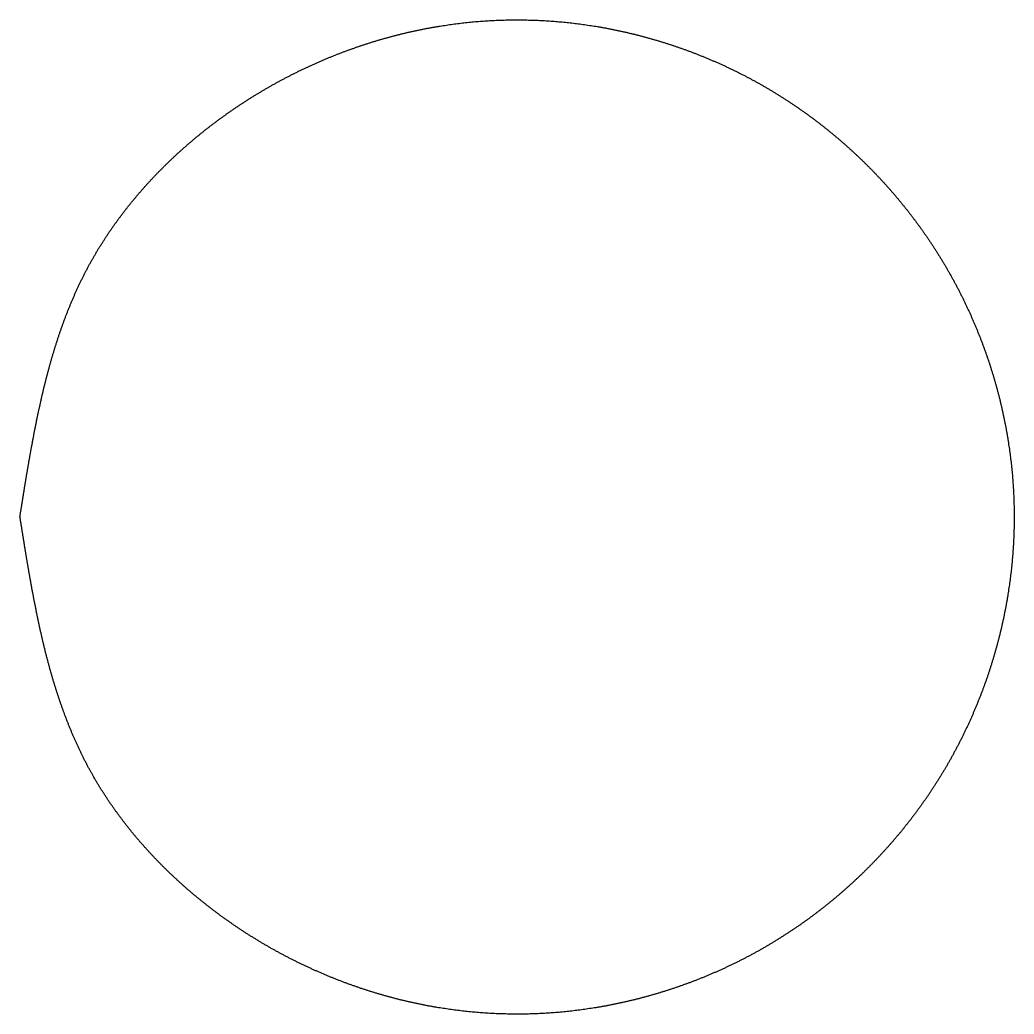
# Model space of a CAD drawing. Extents: x 0 to 153, y 0 to 92.
# Drawn here: x 36.953 to 39.14, y 46.603 to 48.789 of the extents above; entities that cross this region are included whole.
import ezdxf

# ---------------------------------------------------------------- set-up
doc = ezdxf.new("R2010")
doc.units = 0
doc.layers.get('0').update_dxf_attribs({"linetype": 'CONTINUOUS'})

msp = doc.modelspace()

# ---------------------------------------------------------------- linework, layer by layer
at = {"color": 1}
msp.add_open_spline([(36.953084, 47.695559), (36.953453, 47.697924), (36.954191, 47.702655), (36.955408, 47.709732), (36.95646, 47.716835), (36.957582, 47.723928), (36.958798, 47.731006), (36.959879, 47.738106), (36.960994, 47.745201), (36.962215, 47.752279), (36.963324, 47.759376), (36.964433, 47.766471), (36.965661, 47.773543), (36.966829, 47.780623), (36.967921, 47.787714), (36.96918, 47.794784), (36.97037, 47.801869), (36.971666, 47.808934), (36.972814, 47.81602), (36.97406, 47.823089), (36.975342, 47.83015), (36.976513, 47.837239), (36.977852, 47.844302), (36.97917, 47.851371), (36.980489, 47.858433), (36.98175, 47.865505), (36.983102, 47.872558), (36.984464, 47.879613), (36.985834, 47.886625), (36.987184, 47.893604), (36.988584, 47.900533), (36.990005, 47.907458), (36.991354, 47.914398), (36.99285, 47.921311), (36.994314, 47.928235), (36.995889, 47.935132), (36.997355, 47.942049), (36.99887, 47.948955), (37.000469, 47.955844), (37.002042, 47.962735), (37.003644, 47.969616), (37.005262, 47.976497), (37.006944, 47.983364), (37.008661, 47.990217), (37.010289, 47.997095), (37.012104, 48.003932), (37.0139, 48.01078), (37.015757, 48.017608), (37.017584, 48.024442), (37.019466, 48.031256), (37.021353, 48.038073), (37.02334, 48.044865), (37.025319, 48.051666), (37.027431, 48.058424), (37.029449, 48.065203), (37.031507, 48.07193), (37.033655, 48.078594), (37.03578, 48.085233), (37.037966, 48.091847), (37.040125, 48.09847), (37.042429, 48.105043), (37.044721, 48.111626), (37.047112, 48.118174), (37.04947, 48.124738), (37.051908, 48.131268), (37.054323, 48.137804), (37.056861, 48.144292), (37.059405, 48.150786), (37.062052, 48.157238), (37.064662, 48.1637), (37.067356, 48.170121), (37.070072, 48.176534), (37.072856, 48.182926), (37.075681, 48.189297), (37.078563, 48.195642), (37.081479, 48.201967), (37.084441, 48.208272), (37.087456, 48.214552), (37.090522, 48.220802), (37.093619, 48.227035), (37.096792, 48.233231), (37.100005, 48.239407), (37.103262, 48.245521), (37.106555, 48.251574), (37.109867, 48.257574), (37.113229, 48.263546), (37.116643, 48.26949), (37.120107, 48.275409), (37.123627, 48.281298), (37.127191, 48.287158), (37.130786, 48.29299), (37.134424, 48.298794), (37.138119, 48.304564), (37.141857, 48.310315), (37.145641, 48.316038), (37.149468, 48.321734), (37.153338, 48.327398), (37.157257, 48.333025), (37.161218, 48.338623), (37.165213, 48.344198), (37.16924, 48.349751), (37.173331, 48.355257), (37.17745, 48.360749), (37.181627, 48.366199), (37.185822, 48.371636), (37.190062, 48.377036), (37.194353, 48.382392), (37.198663, 48.387733), (37.203019, 48.393035), (37.207451, 48.398322), (37.211918, 48.40363), (37.216467, 48.408925), (37.221043, 48.414198), (37.22567, 48.419425), (37.230316, 48.424622), (37.234995, 48.429789), (37.239715, 48.434916), (37.244475, 48.440008), (37.249254, 48.445081), (37.25408, 48.45011), (37.258935, 48.455115), (37.263832, 48.460078), (37.268763, 48.465007), (37.273721, 48.46991), (37.278697, 48.47479), (37.283723, 48.47962), (37.288771, 48.484423), (37.293867, 48.489182), (37.298983, 48.493921), (37.304139, 48.498615), (37.309316, 48.503284), (37.314518, 48.507925), (37.319757, 48.512529), (37.32503, 48.517095), (37.330332, 48.521627), (37.335657, 48.526128), (37.341024, 48.530598), (37.346429, 48.535052), (37.351876, 48.539485), (37.357362, 48.543867), (37.362866, 48.548229), (37.368396, 48.55255), (37.373957, 48.556839), (37.37954, 48.561096), (37.385151, 48.565308), (37.390784, 48.569489), (37.396452, 48.573624), (37.402137, 48.577739), (37.407846, 48.581814), (37.413582, 48.585852), (37.419346, 48.589863), (37.425148, 48.59382), (37.430963, 48.597758), (37.4368, 48.601659), (37.442665, 48.605519), (37.448551, 48.609345), (37.454456, 48.613144), (37.460392, 48.616898), (37.466354, 48.620609), (37.472334, 48.624287), (37.478333, 48.627931), (37.484356, 48.631539), (37.490407, 48.635109), (37.496518, 48.638668), (37.502694, 48.642208), (37.508927, 48.64574), (37.515185, 48.649228), (37.521461, 48.652675), (37.527753, 48.65609), (37.534081, 48.659435), (37.540411, 48.66278), (37.546771, 48.666067), (37.553154, 48.669308), (37.559551, 48.672523), (37.565971, 48.675692), (37.572422, 48.678807), (37.578879, 48.681908), (37.585362, 48.684951), (37.591869, 48.687935), (37.59838, 48.690905), (37.604918, 48.69382), (37.611471, 48.696696), (37.618041, 48.699535), (37.624628, 48.702335), (37.631239, 48.70508), (37.637856, 48.707811), (37.644497, 48.710485), (37.651165, 48.713093), (37.657829, 48.715714), (37.664531, 48.718242), (37.671216, 48.720752), (37.67793, 48.72314), (37.684611, 48.725583), (37.69132, 48.727969), (37.698039, 48.730311), (37.704785, 48.732563), (37.711529, 48.734811), (37.718321, 48.736926), (37.725087, 48.73912), (37.731886, 48.741221), (37.738686, 48.74331), (37.745511, 48.745307), (37.752327, 48.7473), (37.759184, 48.749152), (37.766024, 48.751085), (37.772892, 48.752947), (37.779769, 48.754764), (37.786662, 48.7565), (37.793552, 48.758229), (37.800482, 48.759812), (37.807393, 48.761478), (37.81433, 48.763049), (37.821268, 48.764609), (37.82823, 48.766074), (37.835194, 48.767509), (37.842181, 48.768832), (37.849159, 48.770218), (37.856148, 48.771549), (37.863137, 48.772811), (37.870134, 48.773941), (37.87711, 48.775175), (37.884123, 48.776188), (37.891133, 48.777259), (37.898141, 48.778357), (37.905167, 48.779346), (37.912205, 48.780213), (37.919228, 48.78118), (37.926279, 48.78193), (37.933325, 48.782731), (37.940373, 48.783539), (37.947427, 48.784264), (37.954486, 48.784848), (37.961546, 48.785378), (37.968611, 48.785908), (37.975685, 48.786433), (37.982757, 48.786979), (37.989836, 48.78744), (37.99692, 48.787758), (38.004009, 48.788025), (38.011096, 48.788284), (38.018178, 48.788506), (38.025262, 48.788535), (38.032346, 48.788671), (38.039437, 48.788723), (38.046534, 48.788745), (38.053637, 48.788725), (38.060745, 48.788665), (38.067849, 48.788557), (38.074953, 48.788422), (38.082054, 48.788262), (38.089151, 48.788031), (38.096244, 48.787756), (38.103337, 48.78744), (38.110428, 48.786979), (38.117515, 48.786433), (38.124606, 48.785904), (38.131697, 48.78539), (38.13878, 48.784801), (38.145845, 48.784089), (38.152929, 48.783586), (38.15998, 48.782716), (38.167046, 48.781939), (38.174112, 48.781157), (38.18117, 48.780299), (38.188209, 48.779305), (38.195255, 48.778364), (38.202279, 48.777276), (38.209308, 48.77622), (38.216337, 48.775179), (38.223355, 48.774053), (38.230348, 48.772798), (38.237361, 48.771588), (38.244354, 48.770237), (38.251361, 48.768909), (38.258348, 48.767514), (38.265339, 48.76615), (38.272299, 48.76463), (38.279257, 48.763081), (38.286204, 48.761489), (38.293151, 48.759901), (38.300074, 48.758224), (38.307011, 48.756595), (38.313904, 48.754797), (38.3208, 48.753005), (38.327673, 48.751137), (38.334548, 48.749275), (38.341402, 48.747355), (38.348264, 48.745453), (38.355085, 48.743393), (38.361917, 48.741337), (38.368725, 48.739206), (38.37553, 48.737078), (38.382307, 48.734893), (38.389092, 48.732726), (38.395831, 48.730401), (38.402578, 48.728083), (38.409296, 48.725688), (38.416019, 48.723309), (38.422705, 48.720839), (38.42941, 48.718419), (38.436055, 48.715848), (38.442699, 48.71326), (38.449317, 48.710611), (38.455939, 48.707965), (38.462537, 48.70527), (38.469114, 48.702524), (38.475678, 48.699741), (38.482221, 48.696908), (38.488747, 48.694031), (38.495257, 48.691115), (38.501746, 48.688152), (38.508211, 48.685143), (38.514657, 48.682097), (38.521086, 48.679025), (38.527492, 48.675899), (38.533878, 48.672734), (38.540242, 48.669524), (38.546586, 48.666276), (38.552911, 48.662989), (38.559215, 48.659656), (38.565493, 48.656277), (38.571748, 48.652858), (38.57797, 48.649385), (38.584186, 48.645898), (38.590374, 48.642355), (38.596493, 48.638817), (38.602516, 48.635245), (38.608474, 48.631689), (38.614408, 48.62809), (38.620315, 48.624448), (38.626197, 48.620769), (38.632055, 48.617055), (38.637893, 48.613306), (38.643709, 48.609519), (38.649487, 48.605677), (38.655253, 48.601818), (38.660991, 48.597913), (38.666715, 48.593984), (38.672416, 48.590018), (38.678084, 48.586001), (38.683727, 48.581945), (38.689345, 48.577861), (38.694939, 48.573745), (38.700503, 48.569589), (38.70604, 48.565398), (38.711556, 48.561178), (38.717035, 48.556914), (38.722502, 48.552633), (38.727929, 48.548304), (38.733338, 48.543951), (38.738719, 48.539563), (38.74406, 48.535131), (38.749371, 48.530669), (38.754655, 48.526178), (38.759913, 48.521656), (38.765142, 48.517095), (38.770344, 48.512501), (38.775519, 48.507878), (38.780677, 48.503233), (38.785786, 48.498538), (38.790875, 48.493821), (38.795939, 48.489077), (38.80097, 48.484298), (38.805965, 48.479476), (38.81094, 48.474634), (38.815875, 48.469751), (38.820786, 48.464854), (38.825652, 48.459913), (38.830504, 48.454955), (38.835319, 48.449953), (38.840097, 48.444918), (38.844842, 48.439853), (38.849561, 48.434764), (38.854253, 48.429651), (38.858912, 48.424509), (38.863534, 48.419332), (38.868113, 48.414118), (38.872678, 48.408892), (38.8772, 48.403633), (38.881691, 48.39835), (38.886148, 48.393039), (38.890572, 48.387692), (38.894974, 48.382321), (38.899325, 48.376907), (38.903655, 48.37148), (38.907938, 48.366018), (38.912185, 48.360529), (38.916408, 48.355022), (38.920585, 48.349481), (38.924727, 48.343914), (38.928847, 48.338332), (38.932947, 48.332733), (38.936988, 48.327092), (38.94099, 48.321428), (38.944957, 48.315743), (38.948881, 48.310027), (38.952791, 48.304293), (38.956644, 48.298523), (38.960475, 48.292735), (38.96427, 48.286925), (38.968024, 48.281088), (38.971738, 48.275228), (38.975417, 48.269346), (38.979059, 48.263437), (38.982663, 48.257504), (38.98623, 48.251553), (38.989778, 48.245523), (38.993329, 48.239423), (38.996867, 48.233241), (39.000357, 48.227033), (39.003805, 48.220804), (39.007218, 48.21456), (39.010598, 48.208297), (39.01394, 48.20201), (39.01724, 48.195695), (39.020492, 48.189355), (39.023701, 48.182996), (39.026871, 48.176621), (39.02999, 48.170224), (39.033074, 48.163809), (39.036129, 48.157377), (39.039113, 48.15091), (39.042087, 48.144439), (39.044998, 48.137944), (39.04788, 48.131433), (39.050714, 48.1249), (39.053516, 48.11835), (39.056265, 48.111778), (39.058969, 48.105188), (39.061641, 48.098586), (39.064248, 48.091955), (39.066861, 48.085326), (39.069372, 48.07866), (39.071855, 48.071993), (39.074244, 48.065287), (39.076684, 48.058595), (39.07907, 48.051877), (39.081419, 48.04515), (39.083683, 48.038396), (39.08594, 48.031644), (39.088056, 48.024841), (39.090251, 48.018064), (39.09238, 48.011263), (39.094464, 48.00445), (39.09646, 47.997617), (39.098457, 47.990787), (39.100305, 47.983911), (39.102237, 47.977053), (39.104102, 47.970174), (39.105915, 47.963286), (39.107634, 47.956374), (39.109355, 47.949461), (39.11094, 47.942514), (39.112606, 47.935585), (39.114177, 47.928631), (39.115731, 47.921677), (39.117184, 47.914704), (39.118644, 47.907736), (39.119957, 47.900737), (39.121342, 47.893752), (39.122648, 47.886749), (39.123914, 47.879744), (39.125042, 47.87272), (39.126275, 47.865722), (39.127291, 47.858685), (39.128361, 47.851647), (39.129458, 47.844609), (39.130447, 47.837556), (39.13131, 47.830492), (39.132249, 47.823439), (39.133006, 47.816364), (39.133806, 47.809291), (39.134614, 47.802216), (39.135339, 47.795136), (39.135922, 47.788051), (39.136453, 47.780964), (39.136983, 47.773873), (39.137508, 47.766773), (39.138054, 47.759674), (39.138515, 47.752568), (39.138833, 47.745458), (39.1391, 47.738342), (39.139359, 47.731229), (39.139581, 47.724121), (39.13961, 47.71701), (39.139746, 47.7099), (39.139798, 47.702782), (39.13982, 47.695665), (39.139799, 47.688547), (39.13974, 47.68143), (39.139632, 47.674313), (39.139497, 47.667198), (39.139337, 47.660089), (39.139105, 47.652983), (39.138831, 47.645878), (39.138515, 47.638767), (39.138054, 47.63166), (39.137508, 47.624557), (39.13698, 47.617457), (39.136465, 47.610361), (39.135875, 47.603269), (39.135163, 47.596186), (39.134662, 47.589085), (39.133791, 47.582019), (39.133014, 47.574944), (39.132232, 47.567869), (39.131373, 47.560803), (39.130381, 47.553755), (39.129439, 47.546699), (39.128351, 47.539667), (39.127296, 47.532629), (39.126253, 47.525588), (39.125129, 47.518558), (39.123873, 47.511556), (39.122663, 47.504544), (39.121313, 47.497556), (39.119987, 47.49056), (39.11862, 47.483575), (39.11725, 47.476589), (39.115731, 47.469629), (39.114183, 47.462671), (39.112585, 47.455724), (39.110985, 47.44878), (39.109329, 47.441852), (39.107695, 47.434917), (39.105899, 47.428024), (39.104106, 47.421129), (39.102238, 47.414256), (39.100377, 47.40738), (39.098456, 47.400526), (39.096555, 47.393664), (39.094493, 47.386843), (39.092441, 47.380016), (39.090305, 47.373219), (39.088179, 47.366422), (39.085994, 47.359648), (39.083828, 47.352866), (39.081505, 47.346134), (39.079182, 47.339397), (39.076786, 47.332687), (39.074396, 47.325977), (39.071945, 47.3193), (39.069516, 47.312612), (39.066944, 47.305974), (39.064332, 47.299341), (39.061689, 47.292725), (39.059038, 47.286114), (39.056345, 47.279524), (39.0536, 47.272955), (39.050814, 47.266401), (39.047983, 47.259866), (39.045108, 47.253348), (39.042188, 47.246848), (39.039228, 47.240369), (39.036215, 47.233912), (39.033175, 47.227473), (39.030098, 47.221052), (39.026976, 47.214656), (39.023807, 47.208281), (39.020599, 47.201924), (39.017353, 47.195588), (39.014062, 47.189274), (39.010732, 47.182979), (39.007348, 47.176709), (39.003938, 47.170454), (39.000492, 47.16422), (38.997, 47.158015), (38.993456, 47.151837), (38.989916, 47.145725), (38.986347, 47.139703), (38.98279, 47.133746), (38.979191, 47.127812), (38.975549, 47.121904), (38.97187, 47.116022), (38.968156, 47.110164), (38.964408, 47.104326), (38.960621, 47.09851), (38.956778, 47.092733), (38.952919, 47.086966), (38.949014, 47.081229), (38.945086, 47.075504), (38.94112, 47.069805), (38.937107, 47.064143), (38.933039, 47.058522), (38.928979, 47.052898), (38.924862, 47.04732), (38.920713, 47.041763), (38.916526, 47.036232), (38.912305, 47.030717), (38.908044, 47.025233), (38.903749, 47.019778), (38.899431, 47.014351), (38.895073, 47.008959), (38.890697, 47.003579), (38.886272, 46.998233), (38.881795, 46.992932), (38.877307, 46.987643), (38.872783, 46.982386), (38.868223, 46.977157), (38.863628, 46.971955), (38.859006, 46.966779), (38.854361, 46.961622), (38.849666, 46.956513), (38.844948, 46.951423), (38.840203, 46.946359), (38.835425, 46.941323), (38.830609, 46.936322), (38.825759, 46.931359), (38.820879, 46.926429), (38.815976, 46.921525), (38.811045, 46.916646), (38.806082, 46.911795), (38.801081, 46.90698), (38.796046, 46.902201), (38.790981, 46.897456), (38.785892, 46.892738), (38.780779, 46.888046), (38.775636, 46.883387), (38.77046, 46.878765), (38.765246, 46.874186), (38.760019, 46.86962), (38.75476, 46.865098), (38.749476, 46.860608), (38.744166, 46.856145), (38.738825, 46.851713), (38.733444, 46.847326), (38.728035, 46.842972), (38.722608, 46.838644), (38.717145, 46.834361), (38.711656, 46.830112), (38.706147, 46.825883), (38.70061, 46.821687), (38.695045, 46.817532), (38.689451, 46.813416), (38.683834, 46.809331), (38.678191, 46.805281), (38.672517, 46.801272), (38.666821, 46.797292), (38.661101, 46.79335), (38.655358, 46.789454), (38.649595, 46.785598), (38.643809, 46.781771), (38.637999, 46.777976), (38.632162, 46.77422), (38.626297, 46.770507), (38.620412, 46.766834), (38.614511, 46.763183), (38.608579, 46.759583), (38.602628, 46.756016), (38.596598, 46.752468), (38.590498, 46.748916), (38.584316, 46.745379), (38.578105, 46.741888), (38.571871, 46.738434), (38.565621, 46.735015), (38.559341, 46.731647), (38.553044, 46.728314), (38.546718, 46.725027), (38.540376, 46.72178), (38.534015, 46.71857), (38.527633, 46.715397), (38.521219, 46.712288), (38.514802, 46.709181), (38.508353, 46.70614), (38.501875, 46.703157), (38.495393, 46.700187), (38.488889, 46.697275), (38.482376, 46.694391), (38.475838, 46.691563), (38.469281, 46.688776), (38.46272, 46.686), (38.456122, 46.683304), (38.449511, 46.680632), (38.442871, 46.678025), (38.436237, 46.675411), (38.429568, 46.672905), (38.422903, 46.670411), (38.416193, 46.668032), (38.409495, 46.665586), (38.402768, 46.663204), (38.396032, 46.660852), (38.389271, 46.658594), (38.382505, 46.656365), (38.375703, 46.65424), (38.368916, 46.652046), (38.362101, 46.649919), (38.355278, 46.647838), (38.348439, 46.64584), (38.341597, 46.643875), (38.334722, 46.642019), (38.327865, 46.640092), (38.320979, 46.638255), (38.314091, 46.63643), (38.30718, 46.634704), (38.300266, 46.632999), (38.293324, 46.631411), (38.286395, 46.629746), (38.279441, 46.628174), (38.272485, 46.62662), (38.265503, 46.625166), (38.258523, 46.62371), (38.251513, 46.622394), (38.244518, 46.62101), (38.237515, 46.619707), (38.230516, 46.618436), (38.223501, 46.617309), (38.216506, 46.616076), (38.209471, 46.615061), (38.202443, 46.613992), (38.195416, 46.612892), (38.188375, 46.611906), (38.18132, 46.611041), (38.174274, 46.610102), (38.167204, 46.609346), (38.16014, 46.608546), (38.153078, 46.607737), (38.146008, 46.607012), (38.138931, 46.60643), (38.13185, 46.605898), (38.124765, 46.605369), (38.117674, 46.604844), (38.110586, 46.604297), (38.103496, 46.603837), (38.096403, 46.603519), (38.089309, 46.603252), (38.082212, 46.602992), (38.075113, 46.60277), (38.068011, 46.602742), (38.06091, 46.602605), (38.053801, 46.602554), (38.046695, 46.602532), (38.039596, 46.602552), (38.032505, 46.602611), (38.025414, 46.602719), (38.018326, 46.602855), (38.011243, 46.603014), (38.004163, 46.603246), (37.997085, 46.60352), (37.990001, 46.603837), (37.982923, 46.604297), (37.975849, 46.604844), (37.968776, 46.605372), (37.961702, 46.605886), (37.954637, 46.606477), (37.94759, 46.607187), (37.94052, 46.607691), (37.933485, 46.608559), (37.926436, 46.609338), (37.919392, 46.61012), (37.912354, 46.610979), (37.905332, 46.611971), (37.898303, 46.612913), (37.891298, 46.614001), (37.884286, 46.615056), (37.877275, 46.616097), (37.870274, 46.617224), (37.863299, 46.618478), (37.856306, 46.619688), (37.849334, 46.621041), (37.842345, 46.622369), (37.835372, 46.623761), (37.828393, 46.625128), (37.821442, 46.626648), (37.814492, 46.628192), (37.807558, 46.629794), (37.800631, 46.631392), (37.793723, 46.633048), (37.78681, 46.634683), (37.779934, 46.63648), (37.77305, 46.638271), (37.766188, 46.640138), (37.759331, 46.642001), (37.752499, 46.643923), (37.745656, 46.645824), (37.738852, 46.647883), (37.73204, 46.649939), (37.725254, 46.652072), (37.718468, 46.6542), (37.711705, 46.656381), (37.704935, 46.658553), (37.698212, 46.660874), (37.69148, 46.663196), (37.684777, 46.665586), (37.678074, 46.667961), (37.671391, 46.670415), (37.664676, 46.672838), (37.658005, 46.675427), (37.651341, 46.678047), (37.64469, 46.680696), (37.638045, 46.683359), (37.631419, 46.68606), (37.624814, 46.688811), (37.618226, 46.69161), (37.611655, 46.694448), (37.605102, 46.697329), (37.598571, 46.700257), (37.592046, 46.703202), (37.585554, 46.706214), (37.579079, 46.709255), (37.572623, 46.712335), (37.566193, 46.715468), (37.559771, 46.718631), (37.553369, 46.721829), (37.546992, 46.725082), (37.540629, 46.728365), (37.534293, 46.731701), (37.527978, 46.735075), (37.521678, 46.738473), (37.515399, 46.741914), (37.509145, 46.745399), (37.502909, 46.748927), (37.496737, 46.752474), (37.490627, 46.756033), (37.484586, 46.759607), (37.478569, 46.763215), (37.472572, 46.766858), (37.466592, 46.770536), (37.460631, 46.774247), (37.454695, 46.777995), (37.448784, 46.781785), (37.442907, 46.785628), (37.437037, 46.789484), (37.431202, 46.793387), (37.425388, 46.797319), (37.419599, 46.801286), (37.413836, 46.805298), (37.408082, 46.809323), (37.402381, 46.813419), (37.39669, 46.817526), (37.391013, 46.821659), (37.385378, 46.825852), (37.379763, 46.830068), (37.374194, 46.834342), (37.368624, 46.838614), (37.363099, 46.842943), (37.357601, 46.847299), (37.35213, 46.851691), (37.346684, 46.856124), (37.341263, 46.860567), (37.335894, 46.865046), (37.330565, 46.86955), (37.325275, 46.874103), (37.319994, 46.878667), (37.314756, 46.883272), (37.309552, 46.887913), (37.304377, 46.892587), (37.299227, 46.89729), (37.294096, 46.902014), (37.289015, 46.906789), (37.283955, 46.911589), (37.278944, 46.916437), (37.273947, 46.921302), (37.26899, 46.926206), (37.264072, 46.931149), (37.259172, 46.936108), (37.254317, 46.941114), (37.249491, 46.946148), (37.244701, 46.951215), (37.239954, 46.956319), (37.235225, 46.961442), (37.230543, 46.966609), (37.225889, 46.971798), (37.221287, 46.97703), (37.216705, 46.982279), (37.212169, 46.987576), (37.207683, 46.992869), (37.203268, 46.998173), (37.198914, 47.003476), (37.194589, 47.008802), (37.190301, 47.014162), (37.186061, 47.019561), (37.181864, 47.024994), (37.177703, 47.030453), (37.17358, 47.035936), (37.169506, 47.041452), (37.165471, 47.047), (37.161469, 47.052569), (37.157523, 47.058176), (37.153601, 47.063799), (37.149733, 47.069464), (37.145906, 47.075159), (37.142122, 47.080882), (37.138383, 47.086633), (37.134687, 47.09241), (37.131037, 47.098212), (37.127435, 47.10404), (37.123893, 47.109904), (37.120376, 47.115787), (37.116922, 47.121713), (37.113491, 47.127649), (37.110127, 47.133624), (37.106806, 47.139619), (37.103527, 47.145677), (37.100286, 47.151793), (37.097066, 47.157962), (37.093916, 47.164169), (37.090796, 47.170391), (37.087737, 47.17665), (37.084702, 47.182921), (37.081744, 47.18923), (37.078827, 47.195555), (37.075949, 47.201897), (37.073116, 47.208264), (37.070339, 47.214658), (37.067616, 47.221077), (37.064938, 47.227509), (37.062291, 47.233952), (37.059715, 47.240429), (37.057109, 47.246892), (37.054631, 47.253406), (37.052154, 47.259914), (37.049783, 47.266465), (37.047372, 47.273008), (37.045028, 47.279579), (37.042682, 47.286147), (37.040458, 47.292747), (37.038235, 47.299342), (37.036119, 47.305976), (37.033942, 47.312598), (37.031803, 47.319271), (37.029722, 47.325996), (37.027651, 47.332759), (37.025644, 47.339543), (37.023566, 47.346305), (37.021658, 47.35312), (37.019752, 47.359927), (37.017898, 47.36675), (37.01602, 47.373569), (37.014208, 47.38041), (37.012374, 47.387242), (37.01064, 47.394094), (37.008887, 47.400936), (37.007287, 47.407819), (37.005562, 47.414675), (37.003898, 47.421549), (37.002317, 47.42844), (37.000701, 47.435321), (36.999151, 47.442223), (36.997583, 47.44912), (36.996076, 47.456029), (36.994613, 47.462946), (36.993051, 47.469842), (36.991656, 47.476776), (36.990247, 47.483703), (36.988907, 47.490645), (36.987482, 47.497569), (36.986083, 47.504535), (36.984764, 47.511556), (36.983373, 47.518606), (36.982025, 47.525667), (36.98071, 47.532734), (36.979391, 47.539796), (36.978125, 47.546867), (36.976792, 47.553927), (36.975497, 47.560994), (36.974359, 47.568087), (36.97305, 47.575147), (36.971906, 47.582235), (36.970657, 47.589308), (36.96938, 47.596375), (36.968252, 47.603468), (36.967065, 47.610544), (36.965976, 47.617638), (36.964741, 47.624708), (36.963576, 47.631793), (36.962483, 47.638892), (36.961256, 47.64597), (36.960149, 47.653067), (36.959041, 47.660164), (36.957821, 47.667241), (36.956741, 47.674341), (36.955626, 47.681435), (36.954415, 47.688513), (36.953704, 47.693247), (36.953349, 47.695612)], degree=3, knots=[0, 0, 0, 0, 0.00718, 0.014367, 0.021541, 0.02872, 0.035908, 0.043085, 0.050265, 0.057455, 0.064634, 0.071813, 0.078998, 0.086166, 0.09334, 0.100522, 0.10771, 0.114892, 0.122068, 0.129246, 0.136423, 0.143598, 0.150801, 0.157988, 0.165172, 0.172353, 0.179536, 0.186718, 0.193908, 0.200971, 0.208042, 0.215115, 0.222177, 0.22925, 0.236334, 0.243409, 0.250474, 0.257545, 0.264622, 0.271687, 0.27875, 0.285818, 0.292893, 0.29996, 0.307013, 0.314094, 0.321182, 0.328252, 0.335322, 0.342401, 0.349461, 0.356541, 0.36363, 0.370713, 0.37778, 0.384847, 0.391817, 0.398787, 0.405757, 0.412714, 0.419686, 0.42665, 0.433626, 0.440598, 0.447575, 0.454535, 0.461502, 0.468474, 0.475459, 0.482423, 0.48938, 0.496349, 0.503317, 0.510295, 0.517258, 0.524222, 0.53119, 0.538157, 0.545118, 0.552076, 0.559039, 0.565998, 0.572964, 0.579818, 0.586672, 0.593523, 0.600377, 0.607236, 0.614098, 0.620959, 0.627813, 0.634651, 0.641509, 0.648366, 0.655229, 0.662093, 0.668951, 0.675807, 0.682665, 0.689524, 0.696381, 0.703243, 0.710103, 0.716976, 0.723843, 0.730706, 0.737572, 0.744431, 0.751296, 0.758156, 0.765128, 0.772108, 0.779098, 0.786075, 0.793049, 0.800009, 0.806988, 0.813957, 0.82092, 0.827895, 0.834865, 0.841839, 0.848812, 0.855782, 0.862756, 0.869722, 0.876693, 0.883661, 0.890639, 0.897611, 0.904581, 0.911552, 0.918526, 0.925504, 0.932479, 0.93945, 0.94642, 0.953436, 0.96046, 0.967486, 0.974502, 0.981527, 0.988541, 0.995571, 1.002586, 1.009591, 1.016615, 1.023635, 1.030645, 1.037657, 1.044681, 1.05171, 1.058726, 1.06575, 1.072771, 1.079789, 1.086811, 1.093835, 1.100859, 1.107879, 1.114896, 1.121916, 1.128943, 1.135973, 1.14313, 1.150298, 1.157466, 1.164624, 1.171779, 1.178942, 1.186099, 1.193256, 1.20042, 1.207573, 1.214735, 1.221897, 1.229064, 1.236225, 1.24338, 1.25054, 1.257697, 1.264853, 1.27201, 1.279168, 1.286324, 1.293486, 1.300644, 1.3078, 1.314966, 1.322126, 1.329288, 1.336386, 1.343505, 1.35063, 1.357746, 1.36485, 1.371966, 1.379073, 1.386191, 1.393304, 1.400421, 1.407531, 1.414635, 1.421726, 1.428839, 1.435959, 1.443074, 1.450178, 1.457284, 1.464384, 1.471501, 1.478611, 1.485722, 1.492835, 1.499955, 1.507052, 1.514169, 1.521297, 1.528393, 1.535475, 1.542559, 1.549644, 1.55673, 1.563836, 1.570924, 1.578013, 1.585109, 1.592193, 1.599282, 1.606383, 1.613477, 1.620554, 1.627632, 1.634717, 1.641808, 1.64891, 1.655997, 1.663089, 1.670184, 1.677278, 1.684365, 1.691438, 1.698529, 1.70562, 1.712711, 1.719822, 1.726927, 1.734038, 1.741137, 1.748242, 1.755344, 1.76244, 1.769538, 1.776644, 1.783754, 1.790865, 1.797975, 1.805083, 1.812185, 1.819276, 1.826384, 1.833493, 1.840602, 1.847712, 1.854822, 1.861928, 1.869038, 1.876143, 1.883253, 1.890354, 1.897466, 1.904567, 1.911702, 1.918834, 1.925962, 1.933077, 1.940202, 1.947332, 1.954461, 1.961583, 1.968711, 1.975831, 1.98296, 1.990081, 1.997204, 2.004327, 2.011448, 2.01856, 2.025689, 2.032823, 2.039962, 2.04709, 2.054212, 2.061324, 2.068458, 2.075598, 2.082726, 2.089855, 2.09699, 2.104109, 2.111241, 2.118361, 2.1255, 2.132627, 2.139753, 2.146882, 2.15401, 2.161141, 2.168273, 2.175405, 2.182541, 2.189673, 2.196799, 2.203928, 2.21105, 2.218181, 2.22531, 2.232434, 2.239561, 2.246695, 2.253826, 2.260952, 2.268079, 2.275203, 2.282334, 2.28947, 2.296406, 2.303342, 2.310284, 2.317226, 2.324162, 2.331097, 2.338035, 2.344975, 2.351917, 2.358851, 2.365793, 2.372737, 2.37968, 2.386627, 2.393578, 2.400525, 2.407466, 2.414413, 2.421359, 2.4283, 2.435247, 2.442188, 2.449131, 2.456073, 2.463017, 2.46996, 2.476894, 2.483826, 2.490763, 2.497701, 2.504641, 2.511584, 2.51852, 2.525463, 2.532399, 2.539339, 2.546278, 2.553216, 2.560166, 2.567107, 2.574043, 2.580971, 2.587912, 2.594854, 2.601798, 2.608738, 2.615674, 2.622617, 2.629557, 2.636491, 2.643436, 2.650374, 2.657311, 2.664243, 2.671173, 2.678112, 2.685064, 2.692006, 2.698949, 2.70589, 2.712829, 2.71977, 2.726708, 2.733647, 2.740586, 2.747521, 2.754468, 2.761402, 2.768326, 2.775265, 2.782202, 2.789146, 2.796081, 2.803024, 2.809965, 2.8169, 2.823836, 2.830778, 2.837724, 2.844662, 2.851593, 2.858713, 2.865838, 2.87296, 2.880078, 2.887194, 2.894309, 2.901429, 2.908556, 2.915682, 2.922805, 2.929925, 2.93704, 2.944156, 2.951278, 2.958404, 2.965522, 2.972642, 2.979756, 2.986883, 2.994004, 3.001129, 3.008254, 3.015373, 3.022497, 3.02963, 3.036746, 3.043868, 3.050972, 3.058104, 3.065235, 3.07236, 3.07948, 3.086604, 3.093718, 3.10085, 3.107976, 3.1151, 3.122222, 3.129332, 3.136447, 3.14358, 3.150707, 3.157828, 3.164948, 3.172077, 3.179196, 3.186326, 3.193455, 3.200583, 3.207702, 3.214825, 3.22194, 3.229063, 3.236188, 3.24331, 3.250418, 3.257529, 3.264628, 3.271746, 3.278884, 3.285998, 3.293112, 3.300232, 3.307342, 3.314458, 3.321585, 3.328705, 3.335808, 3.342913, 3.350024, 3.357142, 3.364271, 3.371384, 3.378502, 3.385624, 3.392744, 3.399858, 3.406957, 3.414075, 3.421192, 3.42831, 3.435427, 3.442544, 3.449663, 3.45678, 3.463893, 3.470995, 3.478111, 3.485223, 3.492348, 3.499477, 3.506594, 3.513706, 3.520822, 3.527943, 3.535059, 3.542174, 3.549296, 3.556412, 3.563528, 3.570651, 3.577764, 3.584881, 3.591998, 3.599115, 3.606235, 3.613353, 3.620455, 3.627583, 3.634702, 3.641819, 3.648934, 3.656059, 3.663189, 3.670319, 3.677442, 3.684567, 3.691688, 3.698817, 3.705937, 3.713061, 3.720184, 3.727305, 3.734416, 3.741546, 3.74868, 3.755801, 3.762923, 3.770043, 3.777155, 3.784282, 3.791405, 3.798534, 3.805658, 3.812771, 3.819873, 3.827002, 3.834128, 3.84126, 3.848375, 3.855495, 3.862617, 3.869734, 3.876858, 3.883984, 3.891105, 3.898235, 3.905355, 3.912479, 3.919598, 3.926713, 3.933833, 3.940956, 3.948074, 3.95519, 3.962317, 3.969438, 3.976565, 3.983689, 3.990806, 3.997926, 4.005056, 4.011993, 4.018929, 4.025871, 4.032813, 4.039749, 4.046684, 4.053621, 4.060562, 4.067504, 4.074437, 4.081379, 4.088323, 4.095266, 4.102207, 4.109143, 4.116082, 4.123017, 4.129941, 4.136887, 4.143828, 4.150775, 4.157722, 4.164656, 4.171581, 4.178521, 4.18546, 4.192402, 4.199334, 4.20627, 4.213208, 4.220149, 4.227091, 4.234027, 4.24097, 4.247907, 4.254847, 4.26179, 4.268732, 4.275674, 4.28261, 4.289542, 4.296478, 4.30342, 4.310362, 4.317305, 4.324245, 4.331182, 4.338124, 4.345064, 4.351998, 4.358944, 4.365881, 4.372818, 4.37975, 4.386685, 4.393627, 4.400571, 4.407514, 4.414457, 4.421397, 4.428337, 4.435282, 4.442232, 4.449178, 4.456119, 4.463066, 4.470014, 4.476957, 4.483908, 4.490858, 4.497797, 4.504727, 4.511663, 4.518606, 4.525547, 4.532487, 4.539428, 4.54636, 4.553305, 4.560244, 4.567174, 4.574295, 4.58142, 4.588542, 4.595669, 4.602799, 4.609914, 4.617047, 4.624175, 4.631298, 4.638422, 4.645548, 4.65268, 4.659807, 4.666938, 4.674068, 4.681203, 4.688329, 4.695444, 4.702574, 4.709699, 4.716817, 4.723948, 4.731079, 4.73821, 4.745348, 4.75247, 4.759581, 4.766696, 4.773829, 4.780972, 4.788103, 4.795234, 4.802358, 4.809473, 4.816612, 4.823755, 4.830891, 4.838012, 4.84513, 4.852244, 4.859375, 4.866498, 4.873625, 4.880753, 4.887867, 4.894987, 4.902116, 4.909245, 4.916374, 4.9235, 4.930641, 4.937763, 4.944898, 4.952031, 4.959134, 4.966236, 4.973345, 4.980444, 4.987555, 4.994674, 5.001781, 5.008883, 5.015996, 5.023105, 5.030214, 5.037323, 5.04443, 5.051532, 5.058624, 5.065735, 5.072845, 5.079956, 5.087061, 5.094159, 5.101256, 5.108358, 5.115464, 5.122562, 5.129662, 5.136772, 5.143889, 5.15098, 5.158071, 5.165162, 5.172253, 5.179339, 5.186415, 5.193504, 5.20059, 5.207689, 5.21478, 5.221877, 5.228968, 5.236056, 5.243144, 5.250215, 5.257316, 5.264406, 5.271489, 5.27858, 5.285676, 5.292763, 5.299854, 5.306944, 5.314035, 5.321117, 5.328215, 5.335298, 5.342407, 5.34952, 5.35664, 5.363737, 5.370855, 5.377985, 5.385096, 5.392205, 5.399311, 5.406407, 5.413517, 5.42063, 5.427746, 5.43485, 5.441946, 5.449039, 5.456155, 5.463271, 5.470386, 5.477495, 5.484609, 5.491702, 5.498824, 5.505945, 5.513065, 5.520173, 5.527278, 5.534425, 5.541589, 5.548743, 5.555909, 5.563065, 5.570218, 5.577374, 5.584531, 5.591689, 5.598848, 5.606007, 5.613162, 5.620323, 5.627478, 5.634621, 5.641783, 5.648936, 5.656097, 5.663251, 5.670413, 5.677576, 5.684734, 5.69189, 5.699051, 5.706211, 5.713371, 5.720544, 5.727568, 5.734585, 5.741599, 5.748616, 5.755636, 5.762659, 5.769681, 5.776699, 5.783724, 5.790744, 5.797768, 5.804784, 5.811799, 5.818823, 5.825849, 5.832866, 5.839883, 5.846903, 5.853933, 5.860953, 5.867969, 5.874993, 5.882013, 5.889024, 5.896036, 5.903061, 5.91009, 5.917061, 5.924036, 5.931024, 5.938001, 5.944975, 5.951946, 5.95892, 5.965896, 5.972866, 5.979843, 5.986815, 5.99379, 6.00076, 6.007737, 6.014707, 6.021681, 6.028651, 6.035626, 6.042601, 6.04957, 6.056537, 6.063517, 6.070487, 6.077448, 6.08442, 6.091391, 6.09837, 6.105235, 6.112092, 6.118954, 6.125819, 6.132683, 6.139549, 6.146415, 6.153274, 6.160129, 6.166989, 6.173851, 6.180703, 6.187559, 6.194417, 6.201281, 6.208144, 6.215, 6.221859, 6.228716, 6.235565, 6.242412, 6.24927, 6.256127, 6.262987, 6.269841, 6.276697, 6.283546, 6.290506, 6.297464, 6.304422, 6.311386, 6.318347, 6.325319, 6.332287, 6.339251, 6.346214, 6.353182, 6.360155, 6.367129, 6.374097, 6.381059, 6.388026, 6.395006, 6.401965, 6.408934, 6.415895, 6.422867, 6.42985, 6.436826, 6.443791, 6.450743, 6.457704, 6.464681, 6.471653, 6.478726, 6.4858, 6.49287, 6.499952, 6.507022, 6.514099, 6.521158, 6.528234, 6.535318, 6.542389, 6.549456, 6.556521, 6.563576, 6.570654, 6.57773, 6.584794, 6.591863, 6.598936, 6.606015, 6.613083, 6.620147, 6.627225, 6.634296, 6.641366, 6.648431, 6.655504, 6.662573, 6.669747, 6.676937, 6.684128, 6.691315, 6.6985, 6.70568, 6.712867, 6.720052, 6.727235, 6.734416, 6.741593, 6.748771, 6.755964, 6.763137, 6.770316, 6.777489, 6.784668, 6.791847, 6.799027, 6.806216, 6.813396, 6.820576, 6.827764, 6.834941, 6.84212, 6.849307, 6.856481, 6.856481, 6.856481, 6.856481], dxfattribs=at)

doc.saveas('drawing.dxf')
